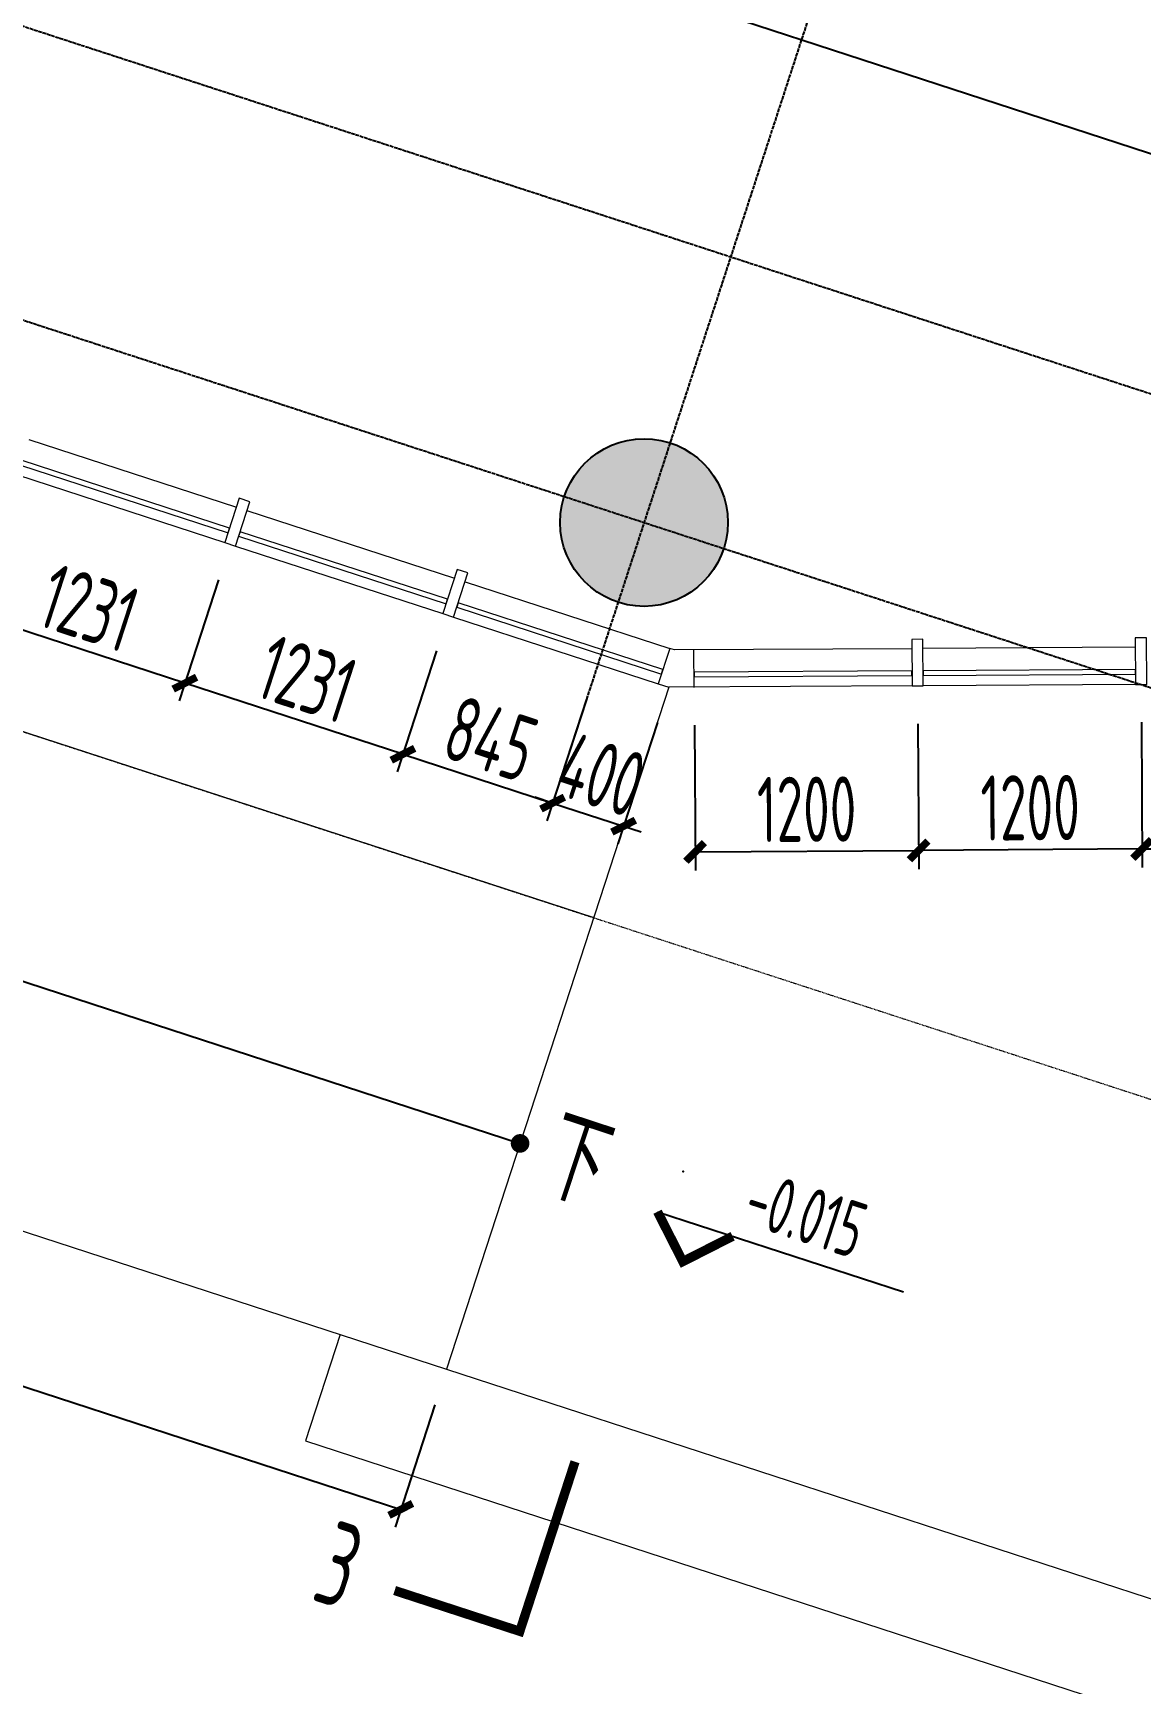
# Model space of a CAD drawing. Header units: millimetres. Extents: x 11639278 to 23698211, y -13072636 to -5537337.
# Drawn here: x 11849887 to 11855834, y -6363823 to -6354962 of the extents above; entities that cross this region are included whole.
import ezdxf
from ezdxf.enums import TextEntityAlignment as Align

# ---------------------------------------------------------------- set-up
doc = ezdxf.new("R2010")
doc.units = ezdxf.units.MM
doc.header["$LTSCALE"] = 10
for name, pattern in [('A2-RG-AXIS$0$CENTER', [2, 1.25, -0.25, 0.25, -0.25]), ('A2-RG-AXIS$0$DOTE', [2.42, 2, -0.2, 0.02, -0.2]), ('A2-RI-F1$0$Overhead 1_16_', [2.579687, 1.5875, -0.992188])]:
    doc.linetypes.add(name, pattern=pattern)
for name, color, linetype in [('A2-RB-F1$0$A-DIMS-100', 1, 'Continuous'), ('A2-RG-AXIS$0$A-DIMS-100', 1, 'Continuous'), ('A2-RG-AXIS$0$A-GRID', 1, 'A2-RG-AXIS$0$CENTER'), ('A2-RI-F1$0$$0$AUDIT_D_120618114340-341', 1, 'Continuous'), ('A2-RI-F1$0$$1$AUDIT_D_120618114340-341', 1, 'Continuous'), ('A2-RI-F1$0$A-GLAZ', 140, 'Continuous'), ('A2-RI-F1$0$A-SYMB', 4, 'Continuous'), ('A2-RI-F1$0$A-SYMB-AREA', 4, 'Continuous'), ('A2-RI-F1$0$A-SYMB-NAME', 4, 'Continuous'), ('A2-RS-F1$0$A-HATH-GRAY', 8, 'Continuous'), ('A2-RS-F1$0$A-WALL-CONC', 6, 'Continuous')]:
    doc.layers.add(name, color=color, linetype=linetype)
for name, color, linetype, lineweight in [('A2-RI-F1$0$A-DETL-LLIN', 3, 'Continuous', 5), ('A2-RI-F1$0$A-FLOR-OVHD', 8, 'A2-RI-F1$0$Overhead 1_16_', 5), ('A2-RI-F1$0$A-GLAZ-CWMG', 3, 'Continuous', 5)]:
    doc.layers.add(name, color=color, linetype=linetype, lineweight=lineweight)
doc.styles.add('A2-RB-F1$0$XD2008', font='hzs.shx', dxfattribs={"width": 0.7, "bigfont": 'hztxt.shx'})
doc.styles.add('A2-RG-AXIS$0$XD2008', font='hzs.shx', dxfattribs={"width": 0.7, "bigfont": 'hztxt.shx'})
doc.styles.add('A2-RI-F1$0$ECADI', font='hzs.shx', dxfattribs={"width": 0.7, "bigfont": 'hztxt.shx'})
doc.styles.add('A2-RI-F1$0$XD2008', font='hzs.shx', dxfattribs={"width": 0.7, "bigfont": 'hztxt.shx'})
doc.dimstyles.new('A2-RB-F1$0$XD100', dxfattribs={"dimscale": 100, "dimtxt": 3.5, "dimasz": 1.5, "dimexe": 1, "dimexo": 2, "dimgap": 0.5, "dimtad": 1, "dimdec": 0, "dimdsep": 46, "dimtxsty": 'A2-RB-F1$0$XD2008', "dimcen": 2.5, "dimclrt": 4, "dimaunit": 1, "dimadec": 0, "dimazin": 0, "dimtfac": 1, "dimtdec": 0, "dimtix": 1, "dimtmove": 1, "dimatfit": 3, "dimfxl": 0, "dimtolj": 1, "dimtzin": 0, "dimarcsym": 0})
doc.dimstyles.new('A2-RB-F1$0$XD100$0', dxfattribs={"dimscale": 100, "dimtxt": 3.5, "dimasz": 1, "dimexe": 1, "dimexo": 2, "dimgap": 0.5, "dimtad": 1, "dimdec": 0, "dimdsep": 46, "dimtxsty": 'A2-RB-F1$0$XD2008', "dimblk1": 'A2-RB-F1$0$_ArchTick', "dimblk2": 'A2-RB-F1$0$_ArchTick', "dimsah": 1, "dimcen": 2.5, "dimclrt": 4, "dimaunit": 1, "dimadec": 0, "dimazin": 0, "dimtfac": 1, "dimtdec": 0, "dimtix": 1, "dimtmove": 1, "dimatfit": 3, "dimfxl": 0, "dimtolj": 1, "dimtzin": 0, "dimarcsym": 0})
doc.dimstyles.new('A2-RG-AXIS$0$XD150', dxfattribs={"dimscale": 300, "dimtxt": 2.5, "dimasz": 1.5, "dimexe": 1, "dimexo": 2, "dimgap": 0.5, "dimtad": 1, "dimdec": 0, "dimdsep": 46, "dimtxsty": 'A2-RG-AXIS$0$XD2008', "dimcen": 2.5, "dimclrt": 4, "dimaunit": 1, "dimadec": 3, "dimazin": 0, "dimtfac": 1, "dimtdec": 0, "dimtmove": 2, "dimatfit": 3, "dimfxl": 0, "dimtolj": 1, "dimtzin": 0, "dimarcsym": 0})

# ---------------------------------------------------------------- blocks, each defined once
blk = doc.blocks.new('A2-RS-F1')
at = {"layer": 'A2-RS-F1$0$A-HATH-GRAY', "ltscale": 3}
h = blk.add_hatch(color=256, dxfattribs=at)
h.paths.add_polyline_path([(11844906.6, -6323395.9), (11843860.7, -6323055), (11843581.8, -6323910.6), (11844627.7, -6324251.5)], flags=17)
h.paths.add_polyline_path([(11860882.6, -6343275.4), (11862023.5, -6343647.3), (11861713.6, -6344598), (11860572.7, -6344226.1)])
h.paths.add_polyline_path([(11865221.2, -6329964.4), (11866362.1, -6330336.3), (11866052.2, -6331287.1), (11864911.3, -6330915.2)])
h.paths.add_polyline_path([(11863051.9, -6336620), (11864192.8, -6336991.9), (11863882.9, -6337942.6), (11862742, -6337570.7)])
edge = h.paths.add_edge_path()
edge.add_arc((11859128.8, -6350592.2), 550, 0, 360)
edge = h.paths.add_edge_path()
edge.add_arc((11856959.4, -6357247.7), 450, 0, 360)
edge = h.paths.add_edge_path()
edge.add_arc((11853166.7, -6357589.2), 450, 0, 360)
edge = h.paths.add_edge_path()
edge.add_arc((11867805.9, -6323970.6), 450, 0, 360)
h.paths.add_polyline_path([(11846030, -6316399.5), (11847075.8, -6316740.4), (11846796.9, -6317596.1), (11845751.1, -6317255.2)])
h.paths.add_polyline_path([(11843860.7, -6323054.9), (11844906.6, -6323395.8), (11844627.7, -6324251.5), (11843581.8, -6323910.6)])
h.paths.add_polyline_path([(11855493.2, -6327056.8), (11855968.6, -6327211.7), (11855813.7, -6327687.1), (11855338.3, -6327532.2)])
h.paths.add_polyline_path([(11855338.2, -6327532.2), (11855813.6, -6327687.2), (11855968.6, -6327211.8), (11855493.2, -6327056.8)])
h.paths.add_polyline_path([(11848985.4, -6347023), (11849460.8, -6347177.9), (11849305.8, -6347653.3), (11848830.5, -6347498.4)])
h.paths.add_polyline_path([(11848830.4, -6347498.4), (11849305.8, -6347653.4), (11849460.7, -6347178), (11848985.4, -6347023)])
h.paths.add_polyline_path([(11841691.5, -6329710.3), (11842737.3, -6330051.2), (11842458.4, -6330906.9), (11841412.5, -6330566)])
edge = h.paths.add_edge_path()
edge.add_arc((11835567, -6350274.8), 550, 0, 360)
h.paths.add_polyline_path([(11837074, -6343876.8), (11838119.8, -6344217.7), (11838398.7, -6343362), (11837352.9, -6343021.1)])
h.paths.add_polyline_path([(11839243.3, -6337221.4), (11840289.1, -6337562.3), (11840568, -6336706.6), (11839522.2, -6336365.7)])
h.paths.add_polyline_path([(11843581.8, -6323910.7), (11844627.7, -6324251.6), (11844906.6, -6323395.9), (11843860.7, -6323055)])
edge = h.paths.add_edge_path()
edge.add_arc((11839855.8, -6353250.4), 450, 0, 360)
edge = h.paths.add_edge_path()
edge.add_arc((11857822.8, -6320716.7), 450, 0, 360)
edge = h.paths.add_edge_path()
edge.add_arc((11856666.2, -6324264.9), 500, 0, 360)
h.paths.add_polyline_path([(11855338.3, -6327532.3), (11855813.7, -6327687.2), (11855968.6, -6327211.8), (11855493.2, -6327056.9)])
h.paths.add_polyline_path([(11848830.3, -6347498.4), (11849305.7, -6347653.3), (11849460.6, -6347177.9), (11848985.2, -6347023)])
edge = h.paths.add_edge_path()
edge.add_arc((11848133.1, -6350444.1), 500, 0, 360)
edge = h.paths.add_edge_path()
edge.add_arc((11846511.2, -6355419.9), 450, 0, 360)
edge = h.paths.add_edge_path()
edge.add_arc((11865992.2, -6360191.7), 450, 0, 360)
edge = h.paths.add_edge_path()
edge.add_arc((11868161.4, -6353536.3), 450, 0, 360)
edge = h.paths.add_edge_path()
edge.add_arc((11870330.7, -6346880.9), 450, 0, 360)
edge = h.paths.add_edge_path()
edge.add_arc((11872500, -6340225.5), 450, 0, 360)
edge = h.paths.add_edge_path()
edge.add_arc((11874669.3, -6333570.1), 450, 0, 360)
edge = h.paths.add_edge_path()
edge.add_arc((11876838.5, -6326914.7), 450, 0, 360)
at = {"layer": 'A2-RS-F1$0$A-WALL-CONC'}
blk.add_circle((11853166.7, -6357589.2), 450, dxfattribs=at)
blk = doc.blocks.new('A2-RI-F1$0$ECADI-TAG-HGHT（国标）')
at = {"color": 1}
blk.add_line((-2.121, 2.121), (11.768, 2.121), dxfattribs=at)
at = {"color": 1, "const_width": 0.5}
blk.add_lwpolyline([(-2.121, 2.121), (0, 0), (2.121, 2.121)], dxfattribs=at)
at = {"color": 1}
blk.add_point((-1.481, 4.6), dxfattribs=at)
at = {"style": 'A2-RI-F1$0$XD2008', "width": 0.7}
blk.add_attdef('FL', text='', height=3, dxfattribs=at).set_placement((-2.689, 2.967), align=Align.RIGHT)
for tag, p in [('F.F.L.', (2.284, 2.967)), ('T.O.S.', (2.284, -1.104))]:
    blk.add_attdef(tag, p, '', height=3, dxfattribs=at)
blk = doc.blocks.new('A2-RI-F1$0$5erhfh')
at = {"layer": 'A2-RI-F1$0$A-SYMB-AREA', "style": 'A2-RI-F1$0$ECADI', "width": 0.7}
blk.add_attdef('340M2', text='', height=2.5, dxfattribs=at).set_placement((0, 1.25), align=Align.MIDDLE_LEFT)
at = {"layer": 'A2-RI-F1$0$A-SYMB-NAME', "style": 'A2-RI-F1$0$ECADI', "width": 0.7}
blk.add_attdef('CHINESENAME', (-12.292, 3.087), '', height=4.5, dxfattribs=at)
blk = doc.blocks.new('A2-RI-F1$0$System Panel - Glazed - Frit-5347937-Documents - Level 1')
at = {"layer": 'A2-RI-F1$0$A-GLAZ', "lineweight": 13}
for p, q in [((607.9, 44.5), (-547.9, 44.5)), ((-547.9, 44.5), (-547.9, 19.1)), ((-547.9, 19.1), (607.9, 19.1)), ((607.9, 19.1), (607.9, 44.5))]:
    blk.add_line(p, q, dxfattribs=at)
blk = doc.blocks.new('A2-RI-F1$0$System Panel - Glazed - Frit-4849869-Documents - Level 1')
at = {"layer": 'A2-RI-F1$0$A-GLAZ', "lineweight": 13}
for p, q in [((585.5, 44.5), (-585.5, 44.5)), ((-585.5, 44.5), (-585.5, 19.1)), ((-585.5, 19.1), (585.5, 19.1)), ((585.5, 19.1), (585.5, 44.5))]:
    blk.add_line(p, q, dxfattribs=at)
blk = doc.blocks.new('A2-RI-F1$0$Rectangular Mullion - 60mm x 200mm-4849833-Documents - Level 1')
at = {"layer": 'A2-RI-F1$0$A-GLAZ-CWMG', "lineweight": 20}
for p, q in [((-30, 150), (30, 150)), ((-30, -100), (-30, 150)), ((30, 150), (30, -100)), ((30, -100), (-30, -100))]:
    blk.add_line(p, q, dxfattribs=at)
blk = doc.blocks.new('A2-RI-F1$0$Rectangular Mullion - 60mm x 200mm-4849834-Documents - Level 1')
at = {"layer": 'A2-RI-F1$0$A-GLAZ-CWMG', "lineweight": 20}
for p, q in [((-30, 150), (30, 150)), ((-30, -100), (-30, 150)), ((30, 150), (30, -100)), ((30, -100), (-30, -100))]:
    blk.add_line(p, q, dxfattribs=at)
blk = doc.blocks.new('A2-RI-F1$0$System Panel - Glazed - Frit-5346672-Documents - Level 1')
at = {"layer": 'A2-RI-F1$0$A-GLAZ', "lineweight": 13}
for p, q in [((585.5, 44.5), (-585.5, 44.5)), ((-585.5, 44.5), (-585.5, 19.1)), ((-585.5, 19.1), (585.5, 19.1)), ((585.5, 19.1), (585.5, 44.5))]:
    blk.add_line(p, q, dxfattribs=at)
blk = doc.blocks.new('A2-RI-F1$0$Rectangular Mullion - 60mm x 200mm-4618988-Documents - Level 1')
at = {"layer": 'A2-RI-F1$0$A-GLAZ-CWMG'}
for p, q in [((80509.8, -46990), (81680.7, -46990)), ((80509.8, -47190), (81680.7, -47190))]:
    blk.add_line(p, q, dxfattribs=at)
blk = doc.blocks.new('A2-RI-F1$0$Rectangular Mullion - 60mm x 200mm-4849856-Documents - Level 1')
at = {"layer": 'A2-RI-F1$0$A-GLAZ-CWMG'}
for p, q in [((81740.7, -46990), (82911.7, -46990)), ((81740.7, -47190), (82911.7, -47190))]:
    blk.add_line(p, q, dxfattribs=at)
blk = doc.blocks.new('A2-RI-F1$0$Rectangular Mullion - 60mm x 200mm-3690898-Documents - Level 1')
at = {"layer": 'A2-RI-F1$0$A-GLAZ-CWMG', "lineweight": 13}
for p, q in [((-30, 100), (30, 100)), ((-30, -150), (-30, 100)), ((30, 100), (30, -150)), ((30, -150), (-30, -150))]:
    blk.add_line(p, q, dxfattribs=at)
blk = doc.blocks.new('A2-RI-F1$0$Rectangular Mullion - 60mm x 200mm-3685538-Documents - Level 1')
at = {"layer": 'A2-RI-F1$0$A-GLAZ-CWMG', "lineweight": 13}
for p, q in [((-30, 100), (30, 100)), ((-30, -150), (-30, 100)), ((30, 100), (30, -150)), ((30, -150), (-30, -150))]:
    blk.add_line(p, q, dxfattribs=at)
blk = doc.blocks.new('A2-RI-F1')
at = {"layer": 'A2-RI-F1$0$$0$AUDIT_D_120618114340-341'}
blk.add_line((11838049.5, -6356211.3), (11852501.3, -6360921.8), dxfattribs=at)
at = {"layer": 'A2-RI-F1$0$$1$AUDIT_D_120618114340-341', "extrusion": (1.27555e-09, -1.64005e-08, -1), "const_width": 50, "elevation": 0.1}
blk.add_lwpolyline([(-11852514.9, -6360900.8, 1), (-11852487.7, -6360942.7, 1)], format="xyb", close=True, dxfattribs=at)
at = {"layer": 'A2-RI-F1$0$A-DETL-LLIN'}
for p, q in [((11838444.6, -6354999), (11852896.4, -6359709.5)), ((11837654.4, -6357423.5), (11852106.2, -6362133.9)), ((11853299.3, -6358473.4), (11852106.2, -6362133.9)), ((11851535.7, -6361948), (11851349.8, -6362518.5)), ((11852106.2, -6362133.9), (11864514, -6366178.2)), ((11851349.8, -6362518.5), (11864898.5, -6366934.6))]:
    blk.add_line(p, q, dxfattribs=at)
at = {"layer": 'A2-RI-F1$0$A-FLOR-OVHD', "ltscale": 0.3}
blk.add_lwpolyline([(11832501.7, -6353064.2), (11845078.7, -6314477.5), (11879355.1, -6325647.5), (11871959.5, -6348337.9), (11872377.5, -6348345.6), (11867157.7, -6364360), (11832494.4, -6353061.8)], dxfattribs=at)
at = {"layer": 'A2-RI-F1$0$A-GLAZ', "lineweight": 13}
for p, q in [((11854604.6, -6358384.8), (11853434.9, -6358391.9)), ((11853434.9, -6358391.9), (11853435.1, -6358417.3)), ((11853435.1, -6358417.3), (11854604.8, -6358410.2)), ((11854604.8, -6358410.2), (11854604.6, -6358384.8)), ((11855804.3, -6358377.8), (11854664.6, -6358385)), ((11854664.6, -6358385), (11854664.8, -6358410.4)), ((11854664.8, -6358410.4), (11855804.5, -6358403.2)), ((11855804.5, -6358403.2), (11855804.3, -6358377.8))]:
    blk.add_line(p, q, dxfattribs=at)
at = {"layer": 'A2-RI-F1$0$A-GLAZ-CWMG'}
for p, q in [((11852205.6, -6357906.6), (11853304.6, -6358264.8)), ((11852143.6, -6358096.7), (11853242.6, -6358454.9)), ((11855803.6, -6358258.7), (11854663.9, -6358266)), ((11854603.9, -6358266.3), (11853330.8, -6358273.3)), ((11854605.1, -6358466.3), (11853299.6, -6358473.5)), ((11855804.8, -6358458.7), (11854665.1, -6358466))]:
    blk.add_line(p, q, dxfattribs=at)
at = {"layer": 'A2-RI-F1$0$A-GLAZ-CWMG', "lineweight": 20}
for p, q in [((11853304.6, -6358264.8), (11853242.6, -6358454.9)), ((11853330.8, -6358273.3), (11853304.6, -6358264.8)), ((11853242.6, -6358454.9), (11853299.6, -6358473.5))]:
    blk.add_line(p, q, dxfattribs=at)
at = {"layer": 'A2-RI-F1$0$A-GLAZ-CWMG'}
blk.add_lwpolyline([(11853435.4, -6358474.2), (11853434.1, -6358274.2)], dxfattribs=at)
at = {"layer": 'A2-RI-F1$0$A-SYMB', "const_width": 50}
blk.add_lwpolyline([(11852796.2, -6362630.5), (11852499.6, -6363540.6), (11851827.8, -6363321.6)], dxfattribs=at)
at = {"layer": 'Defpoints', "color": 3, "linetype": 'Continuous'}
blk.add_line((11876855, -6362444.3), (11823602.2, -6345087.1), dxfattribs=at)
blk.add_blockref('A2-RS-F1', (0, 0))
ref = blk.add_blockref('A2-RI-F1$0$5erhfh', (11852986.1, -6361682.1), dxfattribs=dict(xscale=99.9999999984248, yscale=99.9999999984248, zscale=99.9999999984248, rotation=341.7985430737724))
ref.add_attrib('CHINESENAME', '下', (11852587.1, -6361182.2), dxfattribs={"layer": 'A2-RI-F1$0$A-SYMB-NAME', "height": 450, "rotation": 341.79854, "style": 'A2-RI-F1$0$ECADI', "width": 0.7})
ref = blk.add_blockref('A2-RI-F1$0$5erhfh', (11852444.2, -6364042.9), dxfattribs=dict(xscale=100.0000000002661, yscale=100.0000000002661, zscale=100.0000000002661, rotation=341.9467459264774))
ref.add_attrib('CHINESENAME', '3', (11851371.2, -6363368.4), dxfattribs={"layer": 'A2-RI-F1$0$A-SYMB-NAME', "height": 450, "rotation": 341.94675, "style": 'A2-RI-F1$0$ECADI', "width": 0.7})
at = {"layer": 'A2-RI-F1$0$A-GLAZ', "rotation": 161.9467479425516}
for name, p in [('A2-RI-F1$0$System Panel - Glazed - Frit-5346672-Documents - Level 1', (11850390.6, -6357420.1)), ('A2-RI-F1$0$System Panel - Glazed - Frit-4849869-Documents - Level 1', (11851560.9, -6357801.6)), ('A2-RI-F1$0$System Panel - Glazed - Frit-5347937-Documents - Level 1', (11852752.6, -6358190.1))]:
    blk.add_blockref(name, p, dxfattribs=at)
at = {"layer": 'A2-RI-F1$0$A-GLAZ-CWMG', "rotation": 341.9467479425516}
for name in ['A2-RI-F1$0$Rectangular Mullion - 60mm x 200mm-4618988-Documents - Level 1', 'A2-RI-F1$0$Rectangular Mullion - 60mm x 200mm-4849856-Documents - Level 1']:
    blk.add_blockref(name, (11787881, -6287517), dxfattribs=at)
at = {"layer": 'A2-RI-F1$0$A-GLAZ-CWMG', "extrusion": (0, 0, -1)}
for name, p, rotation in [('A2-RI-F1$0$Rectangular Mullion - 60mm x 200mm-4849834-Documents - Level 1', (-11850975.8, -6357610.9), 18.05325205744839), ('A2-RI-F1$0$Rectangular Mullion - 60mm x 200mm-4849833-Documents - Level 1', (-11852146.1, -6357992.4), 18.05325205744839), ('A2-RI-F1$0$Rectangular Mullion - 60mm x 200mm-3690898-Documents - Level 1', (-11854634.5, -6358366.1), 179.6583633809323), ('A2-RI-F1$0$Rectangular Mullion - 60mm x 200mm-3685538-Documents - Level 1', (-11855834.2, -6358358.5), 179.6583633809323)]:
    blk.add_blockref(name, p, dxfattribs=dict(at, rotation=rotation))
at = {"layer": 'A2-RI-F1$0$A-SYMB', "xscale": 99.999999999679, "yscale": 99.999999999679, "zscale": 99.999999999679, "rotation": 341.9467459266484}
blk.add_blockref('A2-RI-F1$0$ECADI-TAG-HGHT（国标）', (11853375, -6361556), dxfattribs=at).add_auto_attribs({'F.F.L.': '-0.015'})
blk = doc.blocks.new('A2-RG-AXIS$0$_ArchTick')
at = {"color": 0, "linetype": 'ByBlock', "const_width": 0.4}
blk.add_lwpolyline([(-0.5, -0.5), (0.5, 0.5)], dxfattribs=at)
blk = doc.blocks.new('*D750')
at = {"layer": 'A2-RG-AXIS$0$A-DIMS-100', "color": 0, "lineweight": -2, "ltscale": 3, "transparency": 16777216}
for p, q in [((11753069.6, -6371597.8), (11752455, -6363872.2)), ((11854555.5, -6379587.6), (11856371.5, -6372053.4))]:
    blk.add_line(p, q, dxfattribs=at)
blk.add_arc((11778730.7, -6694178.7), 331200, 76.448663, 94.548266, dxfattribs=at)
at = {"layer": 'Defpoints', "color": 0, "ltscale": 3, "transparency": 16777216}
for p in [(11822064.9, -6365825.9), (11753093.4, -6371896.8), (11854485.2, -6379879.3), (11778730.7, -6694178.7)]:
    blk.add_point(p, dxfattribs=at)
at = {"layer": 'A2-RG-AXIS$0$A-DIMS-100', "color": 0, "lineweight": -2, "ltscale": 3, "transparency": 16777216, "xscale": 150, "yscale": 150, "zscale": 150}
for p, rotation in [((11752466.9, -6364021.7), 184.5482656226652), ((11856336.3, -6372199.2), 346.4486630674553)]:
    blk.add_blockref('A2-RG-AXIS$0$_ArchTick', p, dxfattribs=dict(at, rotation=rotation))
at = {"layer": 'A2-RG-AXIS$0$A-DIMS-100', "color": 4, "ltscale": 3, "transparency": 16777216, "insert": (11804748.6, -6363703.1), "char_height": 375, "attachment_point": 5, "rotation": 355.49846, "style": 'A2-RG-AXIS$0$XD2008'}
blk.add_mtext('\\A1;18°5\'59"', dxfattribs=at)
blk = doc.blocks.new('A2-RB-F1$0$_ArchTick')
at = {"color": 0, "linetype": 'ByBlock', "const_width": 0.4}
blk.add_lwpolyline([(-0.5, -0.5), (0.5, 0.5)], dxfattribs=at)
blk = doc.blocks.new('*D1336')
at = {"layer": 'A2-RB-F1$0$A-DIMS-100', "color": 0, "lineweight": -2, "transparency": 16777216}
for p, q in [((11837592.4, -6357613.5), (11837378.3, -6358270.7)), ((11837409.2, -6358175.6), (11851861, -6362886.2)), ((11852044.2, -6362324.1), (11851830, -6362981.2))]:
    blk.add_line(p, q, dxfattribs=at)
at = {"layer": 'Defpoints', "color": 0, "transparency": 16777216}
for p in [(11837654.4, -6357423.4), (11852106.2, -6362133.9), (11851861, -6362886.2)]:
    blk.add_point(p, dxfattribs=at)
at = {"layer": 'A2-RB-F1$0$A-DIMS-100', "color": 0, "lineweight": -2, "transparency": 16777216, "xscale": 100, "yscale": 100, "zscale": 100}
for p, rotation in [((11837409.2, -6358175.6), 161.9466594555869), ((11851861, -6362886.2), 341.9466594555869)]:
    blk.add_blockref('A2-RB-F1$0$_ArchTick', p, dxfattribs=dict(at, rotation=rotation))
at = {"layer": 'A2-RB-F1$0$A-DIMS-100', "color": 4, "transparency": 16777216, "insert": (11844704.9, -6360317), "char_height": 350, "attachment_point": 5, "rotation": 341.94666, "style": 'A2-RB-F1$0$XD2008'}
blk.add_mtext('\\A1;15200', dxfattribs=at)
blk = doc.blocks.new('*D1302')
at = {"layer": 'A2-RB-F1$0$A-DIMS-100', "color": 0, "lineweight": -2, "transparency": 16777216}
blk.add_arc((11860857.6, -6333993.7), 881.3, 356.94704, 71.94704, dxfattribs=at)
at = {"layer": 'Defpoints', "color": 0, "transparency": 16777216}
for p in [(11865252.8, -6320508.9), (11861675, -6333664.3), (11860599.1, -6333979.9), (11863185.3, -6334117.8), (11852092.2, -6360886.2)]:
    blk.add_point(p, dxfattribs=at)
at = {"layer": 'A2-RB-F1$0$A-DIMS-100', "color": 0, "lineweight": -2, "transparency": 16777216, "xscale": 100, "yscale": 100, "zscale": 100}
for p, rotation in [((11861130.7, -6333155.8), 161.9470424082289), ((11861737.7, -6334040.6), 266.9470404934091)]:
    blk.add_blockref('A2-RB-F1$0$_ArchTick', p, dxfattribs=dict(at, rotation=rotation))
at = {"layer": 'A2-RB-F1$0$A-DIMS-100', "color": 4, "transparency": 16777216, "insert": (11861769.9, -6333367.9), "char_height": 350, "attachment_point": 5, "rotation": 304.44704, "style": 'A2-RB-F1$0$XD2008'}
blk.add_mtext('\\A1;75°', dxfattribs=at)
blk = doc.blocks.new('*D1303')
at = {"layer": 'A2-RB-F1$0$A-DIMS-100', "color": 0, "lineweight": -2, "transparency": 16777216}
blk.add_arc((11857252.3, -6345054.9), 881.3, 251.94704, 326.94704, dxfattribs=at)
at = {"layer": 'Defpoints', "color": 0, "transparency": 16777216}
for p in [(11866017.6, -6318162.5), (11857035.3, -6344913.8), (11857358.9, -6345929.8), (11859206, -6346326.3), (11852857, -6358539.7)]:
    blk.add_point(p, dxfattribs=at)
at = {"layer": 'A2-RB-F1$0$A-DIMS-100', "color": 0, "lineweight": -2, "transparency": 16777216, "xscale": 100, "yscale": 100, "zscale": 100}
for p, rotation in [((11857991, -6345535.6), 56.94704049335844), ((11856979.1, -6345892.9), 161.9470385784911)]:
    blk.add_blockref('A2-RB-F1$0$_ArchTick', p, dxfattribs=dict(at, rotation=rotation))
at = {"layer": 'A2-RB-F1$0$A-DIMS-100', "color": 4, "transparency": 16777216, "insert": (11857470.8, -6345673.8), "char_height": 350, "attachment_point": 5, "rotation": 19.44704, "style": 'A2-RB-F1$0$XD2008'}
blk.add_mtext('\\A1;75°', dxfattribs=at)
blk = doc.blocks.new('*D1151')
at = {"layer": 'A2-RB-F1$0$A-DIMS-100', "color": 0, "lineweight": -2, "transparency": 16777216}
for p, q in [((11854636.5, -6358669), (11854641.7, -6359449.1)), ((11855836.2, -6358661), (11855841.4, -6359441.1)), ((11855840.7, -6359341.1), (11854641, -6359349.1))]:
    blk.add_line(p, q, dxfattribs=at)
at = {"layer": 'Defpoints', "color": 0, "transparency": 16777216}
for p in [(11854635.1, -6358469), (11855834.8, -6358461), (11854641, -6359349.1)]:
    blk.add_point(p, dxfattribs=at)
at = {"layer": 'A2-RB-F1$0$A-DIMS-100', "color": 0, "lineweight": -2, "transparency": 16777216, "xscale": 100, "yscale": 100, "zscale": 100}
for p, rotation in [((11854641, -6359349.1), 180.3826888162084), ((11855840.7, -6359341.1), 0.3826888162083364)]:
    blk.add_blockref('A2-RB-F1$0$_ArchTick', p, dxfattribs=dict(at, rotation=rotation))
at = {"layer": 'A2-RB-F1$0$A-DIMS-100', "color": 4, "transparency": 16777216, "insert": (11855239.4, -6359120.1), "char_height": 350, "attachment_point": 5, "rotation": 0.38269, "style": 'A2-RB-F1$0$XD2008'}
blk.add_mtext('\\A1;1200', dxfattribs=at)
blk = doc.blocks.new('*D1152')
at = {"layer": 'A2-RB-F1$0$A-DIMS-100', "color": 0, "lineweight": -2, "transparency": 16777216}
for p, q in [((11853436.8, -6358677), (11853442, -6359457.2)), ((11854636.5, -6358669), (11854641.7, -6359449.1)), ((11853441.3, -6359357.2), (11854641, -6359349.1))]:
    blk.add_line(p, q, dxfattribs=at)
at = {"layer": 'Defpoints', "color": 0, "transparency": 16777216}
for p in [(11853435.5, -6358477), (11854635.1, -6358469), (11854641, -6359349.1)]:
    blk.add_point(p, dxfattribs=at)
at = {"layer": 'A2-RB-F1$0$A-DIMS-100', "color": 0, "lineweight": -2, "transparency": 16777216, "xscale": 100, "yscale": 100, "zscale": 100}
for p, rotation in [((11853441.3, -6359357.2), 180.3826888162084), ((11854641, -6359349.1), 0.3826888162083509)]:
    blk.add_blockref('A2-RB-F1$0$_ArchTick', p, dxfattribs=dict(at, rotation=rotation))
at = {"layer": 'A2-RB-F1$0$A-DIMS-100', "color": 4, "transparency": 16777216, "insert": (11854039.7, -6359128.2), "char_height": 350, "attachment_point": 5, "rotation": 0.38269, "style": 'A2-RB-F1$0$XD2008'}
blk.add_mtext('\\A1;1200', dxfattribs=at)
blk = doc.blocks.new('*D1154')
at = {"layer": 'A2-RB-F1$0$A-DIMS-100', "color": 0, "lineweight": -2, "transparency": 16777216}
for p, q in [((11855836.2, -6358661), (11855841.4, -6359441.1)), ((11857035.8, -6358653), (11857041.1, -6359433.1)), ((11855840.7, -6359341.1), (11857040.4, -6359333.1))]:
    blk.add_line(p, q, dxfattribs=at)
at = {"layer": 'Defpoints', "color": 0, "transparency": 16777216}
for p in [(11855834.8, -6358461), (11857034.5, -6358453), (11857040.4, -6359333.1)]:
    blk.add_point(p, dxfattribs=at)
at = {"layer": 'A2-RB-F1$0$A-DIMS-100', "color": 0, "lineweight": -2, "transparency": 16777216, "xscale": 100, "yscale": 100, "zscale": 100}
for p, rotation in [((11855840.7, -6359341.1), 180.3826888173648), ((11857040.4, -6359333.1), 0.3826888173647626)]:
    blk.add_blockref('A2-RB-F1$0$_ArchTick', p, dxfattribs=dict(at, rotation=rotation))
at = {"layer": 'A2-RB-F1$0$A-DIMS-100', "color": 4, "transparency": 16777216, "insert": (11856439, -6359112.1), "char_height": 350, "attachment_point": 5, "rotation": 0.38269, "style": 'A2-RB-F1$0$XD2008'}
blk.add_mtext('\\A1;1200', dxfattribs=at)
blk = doc.blocks.new('*D1155')
at = {"layer": 'A2-RB-F1$0$A-DIMS-100', "color": 0, "lineweight": -2, "transparency": 16777216}
for p, q in [((11852857.6, -6358537.9), (11852645.1, -6359189.8)), ((11853238.5, -6358662), (11853026, -6359314)), ((11852676.1, -6359094.8), (11852581, -6359063.8)), ((11852676.1, -6359094.8), (11853057, -6359218.9)), ((11853057, -6359218.9), (11853152.1, -6359249.9))]:
    blk.add_line(p, q, dxfattribs=at)
at = {"layer": 'Defpoints', "color": 0, "transparency": 16777216}
for p in [(11852919.6, -6358347.7), (11853300.5, -6358471.9), (11853057, -6359218.9)]:
    blk.add_point(p, dxfattribs=at)
at = {"layer": 'A2-RB-F1$0$A-DIMS-100', "color": 0, "lineweight": -2, "transparency": 16777216, "xscale": 100, "yscale": 100, "zscale": 100}
for p, rotation in [((11852676.1, -6359094.8), 341.9470404929712), ((11853057, -6359218.9), 161.9470404929711)]:
    blk.add_blockref('A2-RB-F1$0$_ArchTick', p, dxfattribs=dict(at, rotation=rotation))
at = {"layer": 'A2-RB-F1$0$A-DIMS-100', "color": 4, "transparency": 16777216, "insert": (11852936.3, -6358942.9), "char_height": 350, "attachment_point": 5, "rotation": 341.94704, "style": 'A2-RB-F1$0$XD2008'}
blk.add_mtext('\\A1;400', dxfattribs=at)
blk = doc.blocks.new('*D1156')
at = {"layer": 'A2-RB-F1$0$A-DIMS-100', "color": 0, "lineweight": -2, "transparency": 16777216}
blk.add_arc((11857252.3, -6345054.9), 881.3, 251.94704, 326.94704, dxfattribs=at)
at = {"layer": 'Defpoints', "color": 0, "transparency": 16777216}
for p in [(11866017.6, -6318162.5), (11857035.3, -6344913.8), (11857358.9, -6345929.8), (11859206, -6346326.3), (11852857, -6358539.7)]:
    blk.add_point(p, dxfattribs=at)
at = {"layer": 'A2-RB-F1$0$A-DIMS-100', "color": 0, "lineweight": -2, "transparency": 16777216, "xscale": 100, "yscale": 100, "zscale": 100}
for p, rotation in [((11857991, -6345535.6), 56.94704049335844), ((11856979.1, -6345892.9), 161.9470385784911)]:
    blk.add_blockref('A2-RB-F1$0$_ArchTick', p, dxfattribs=dict(at, rotation=rotation))
at = {"layer": 'A2-RB-F1$0$A-DIMS-100', "color": 4, "transparency": 16777216, "insert": (11857470.8, -6345673.8), "char_height": 350, "attachment_point": 5, "rotation": 19.44704, "style": 'A2-RB-F1$0$XD2008'}
blk.add_mtext('\\A1;75°', dxfattribs=at)
blk = doc.blocks.new('*D906')
at = {"layer": 'A2-RB-F1$0$A-DIMS-100', "color": 0, "lineweight": -2, "transparency": 16777216}
for p, q in [((11852053.3, -6358277.8), (11851841.4, -6358927.9)), ((11852857, -6358539.8), (11852645.1, -6359189.8)), ((11851872.4, -6358832.8), (11852676.1, -6359094.8))]:
    blk.add_line(p, q, dxfattribs=at)
at = {"layer": 'Defpoints', "color": 0, "transparency": 16777216}
for p in [(11852115.3, -6358087.7), (11852919, -6358349.6), (11852676.1, -6359094.8)]:
    blk.add_point(p, dxfattribs=at)
at = {"layer": 'A2-RB-F1$0$A-DIMS-100', "color": 0, "lineweight": -2, "transparency": 16777216, "xscale": 100, "yscale": 100, "zscale": 100}
for p, rotation in [((11851872.4, -6358832.8), 161.9470385784355), ((11852676.1, -6359094.8), 341.9470385784355)]:
    blk.add_blockref('A2-RB-F1$0$_ArchTick', p, dxfattribs=dict(at, rotation=rotation))
at = {"layer": 'A2-RB-F1$0$A-DIMS-100', "color": 4, "transparency": 16777216, "insert": (11852344, -6358749.9), "char_height": 350, "attachment_point": 5, "rotation": 341.94704, "style": 'A2-RB-F1$0$XD2008'}
blk.add_mtext('\\A1;845', dxfattribs=at)
blk = doc.blocks.new('*D907')
at = {"layer": 'A2-RB-F1$0$A-DIMS-100', "color": 0, "lineweight": -2, "transparency": 16777216}
for p, q in [((11850882.9, -6357896.3), (11850671, -6358546.4)), ((11852053.3, -6358277.8), (11851841.4, -6358927.9)), ((11851872.4, -6358832.8), (11850702, -6358451.3))]:
    blk.add_line(p, q, dxfattribs=at)
at = {"layer": 'Defpoints', "color": 0, "transparency": 16777216}
for p in [(11850944.9, -6357706.2), (11852115.3, -6358087.7), (11850702, -6358451.3)]:
    blk.add_point(p, dxfattribs=at)
at = {"layer": 'A2-RB-F1$0$A-DIMS-100', "color": 0, "lineweight": -2, "transparency": 16777216, "xscale": 100, "yscale": 100, "zscale": 100}
for p, rotation in [((11850702, -6358451.3), 161.9470404933292), ((11851872.4, -6358832.8), 341.9470404933292)]:
    blk.add_blockref('A2-RB-F1$0$_ArchTick', p, dxfattribs=dict(at, rotation=rotation))
at = {"layer": 'A2-RB-F1$0$A-DIMS-100', "color": 4, "transparency": 16777216, "insert": (11851356.9, -6358428.2), "char_height": 350, "attachment_point": 5, "rotation": 341.94704, "style": 'A2-RB-F1$0$XD2008'}
blk.add_mtext('\\A1;1231', dxfattribs=at)
blk = doc.blocks.new('*D908')
at = {"layer": 'A2-RB-F1$0$A-DIMS-100', "color": 0, "lineweight": -2, "transparency": 16777216}
for p, q in [((11849712.6, -6357514.9), (11849500.7, -6358165)), ((11850882.9, -6357896.3), (11850671, -6358546.4)), ((11850702, -6358451.3), (11849531.7, -6358069.9))]:
    blk.add_line(p, q, dxfattribs=at)
at = {"layer": 'Defpoints', "color": 0, "transparency": 16777216}
for p in [(11849774.6, -6357324.7), (11850944.9, -6357706.2), (11849531.7, -6358069.9)]:
    blk.add_point(p, dxfattribs=at)
at = {"layer": 'A2-RB-F1$0$A-DIMS-100', "color": 0, "lineweight": -2, "transparency": 16777216, "xscale": 100, "yscale": 100, "zscale": 100}
for p, rotation in [((11849531.7, -6358069.9), 161.9470404933005), ((11850702, -6358451.3), 341.9470404933004)]:
    blk.add_blockref('A2-RB-F1$0$_ArchTick', p, dxfattribs=dict(at, rotation=rotation))
at = {"layer": 'A2-RB-F1$0$A-DIMS-100', "color": 4, "transparency": 16777216, "insert": (11850186.6, -6358046.7), "char_height": 350, "attachment_point": 5, "rotation": 341.94704, "style": 'A2-RB-F1$0$XD2008'}
blk.add_mtext('\\A1;1231', dxfattribs=at)
blk = doc.blocks.new('A2-RG-AXIS')
at = {"layer": 'A2-RG-AXIS$0$A-GRID', "linetype": 'A2-RG-AXIS$0$DOTE'}
for p, q in [((11866017.6, -6318162.5), (11852857, -6358539.7)), ((11832290.2, -6349206.7), (11870250.8, -6361579.7)), ((11831825.3, -6350632.8), (11869786, -6363005.8))]:
    blk.add_line(p, q, dxfattribs=at)
at = {"layer": 'A2-RG-AXIS$0$A-DIMS-100', "ltscale": 3}
dim = blk.add_angular_dim_3p(base=(11822064.9, -6365825.9), center=(11778730.7, -6694178.7), p1=(11854485.2, -6379879.3), p2=(11753093.4, -6371896.8), dimstyle='A2-RG-AXIS$0$XD150', override={"dimscale": 150, "dimasz": 1, "dimblk": 'A2-RG-AXIS$0$_ArchTick', "dimadec": 4}, dxfattribs=at)
dim.commit()
dim.dimension.update_dxf_attribs({"geometry": '*D750', "text_midpoint": (11804748.6, -6363703.1)})
blk = doc.blocks.new('A2-RB-F1')
at = {"layer": 'A2-RB-F1$0$A-DIMS-100'}
for base, line1, line2, picture, middle in [((11857358.9, -6345929.8), ((11857035.3, -6344913.8), (11859206, -6346326.3)), ((11866017.6, -6318162.5), (11852857, -6358539.7)), '*D1303', (11857470.8, -6345673.8)), ((11857358.9, -6345929.8), ((11857035.3, -6344913.8), (11859206, -6346326.3)), ((11866017.6, -6318162.5), (11852857, -6358539.7)), '*D1156', (11857470.8, -6345673.8)), ((11861675, -6333664.3), ((11860599.1, -6333979.9), (11863185.3, -6334117.8)), ((11852092.2, -6360886.2), (11865252.8, -6320508.9)), '*D1302', (11861769.9, -6333367.9))]:
    dim = blk.add_angular_dim_2l(base=base, line1=line1, line2=line2, dimstyle='A2-RB-F1$0$XD100', override={"dimasz": 1, "dimblk1": 'A2-RB-F1$0$_ArchTick', "dimblk2": 'A2-RB-F1$0$_ArchTick', "dimsah": 1}, dxfattribs=at)
    dim.commit()
    dim.dimension.update_dxf_attribs({"geometry": picture, "text_midpoint": middle})
for p1, p2, distance, picture, middle in [((11850944.9, -6357706.2), (11849774.6, -6357324.7), 783.7, '*D908', (11850186.6, -6358046.7)), ((11837654.4, -6357423.4), (11852106.2, -6362133.9), -791.2, '*D1336', (11844704.9, -6360317)), ((11852115.3, -6358087.7), (11850944.9, -6357706.2), 783.7, '*D907', (11851356.9, -6358428.2)), ((11852115.3, -6358087.7), (11852919, -6358349.6), -783.7, '*D906', (11852344, -6358749.9)), ((11853435.5, -6358477), (11854635.1, -6358469), -880.2, '*D1152', (11854039.7, -6359128.2)), ((11855834.8, -6358461), (11854635.1, -6358469), 880.2, '*D1151', (11855239.4, -6359120.1)), ((11855834.8, -6358461), (11857034.5, -6358453), -880.2, '*D1154', (11856439, -6359112.1))]:
    dim = blk.add_aligned_dim(p1=p1, p2=p2, distance=distance, dimstyle='A2-RB-F1$0$XD100$0', dxfattribs=at)
    dim.commit()
    dim.dimension.update_dxf_attribs({"geometry": picture, "text_midpoint": middle})
dim = blk.add_aligned_dim(p1=(11852919.6, -6358347.7), p2=(11853300.5, -6358471.9), distance=-785.7, text='400', dimstyle='A2-RB-F1$0$XD100$0', dxfattribs=at)
dim.commit()
dim.dimension.update_dxf_attribs({"geometry": '*D1155', "text_midpoint": (11852936.3, -6358942.9)})

msp = doc.modelspace()

# ---------------------------------------------------------------- block references
for name in ['A2-RI-F1', 'A2-RB-F1', 'A2-RG-AXIS']:
    msp.add_blockref(name, (0, 0))

doc.saveas('drawing.dxf')
